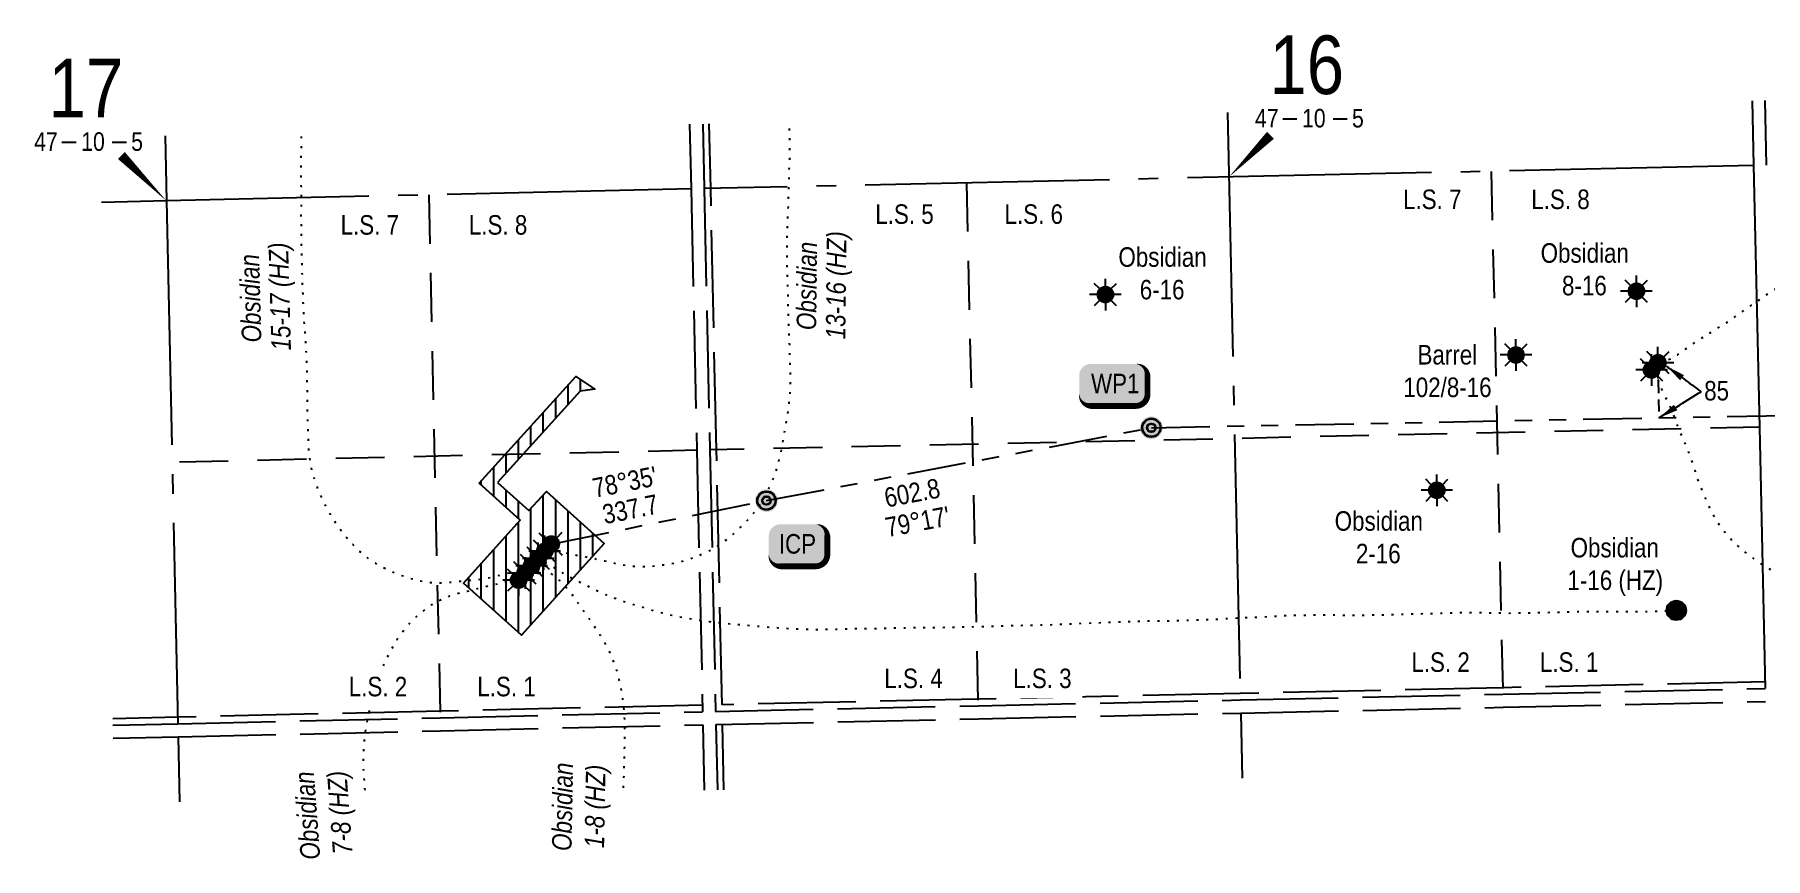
# Model space of a CAD drawing. Extents: x 600150 to 611140, y 5875920 to 5882157.
# Drawn here: x 602996 to 603882, y 5878955 to 5879377 of the extents above; entities that cross this region are included whole.
import ezdxf
from ezdxf.enums import TextEntityAlignment as Align

# ---------------------------------------------------------------- set-up
doc = ezdxf.new("R2010")
doc.units = 0
doc.header["$LTSCALE"] = 5
for name, pattern in [('foc-DOT', [1, 0.2, -0.8]), ('foc-DRILLPATH', [14.75, 6, -1.75, 1.75, -1.75, 1.75, -1.75]), ('foc-LSD', [8, 5, -3]), ('foc-QUARTERLINE', [33, 25, -3, 2, -3]), ('foc-TIELINE', [1.875, 1.25, -0.625]), ('foc-UNSURVEYED', [12.5, 10, -2.5])]:
    doc.linetypes.add(name, pattern=pattern)
for name, color, linetype in [('10', 1, 'Continuous'), ('9', 3, 'Continuous'), ('ABADATA-DRILL', 8, 'foc-DOT'), ('ABADATA-DRILL-T', 8, 'Continuous'), ('AS-PIPE-AG', 44, 'Continuous'), ('C-WS-S', 13, 'Continuous'), ('CG-NOTES', 7, 'Continuous'), ('F-WS-S', 190, 'Continuous'), ('L-BD', 7, 'Continuous'), ('L-MON', 1, 'Continuous'), ('L-QSEC', 8, 'foc-QUARTERLINE'), ('L-SEC', 7, 'Continuous'), ('L-SECLBL', 7, 'Continuous'), ('L-SECTION-LSD', 7, 'foc-LSD'), ('L-USEC', 7, 'foc-UNSURVEYED'), ('P-PDRILLPATH', 12, 'foc-DRILLPATH'), ('P-PROPOSED', 10, 'Continuous'), ('P-PROPOSED-EXISTING-H', 59, 'Continuous'), ('T-TIE', 201, 'foc-TIELINE')]:
    doc.layers.add(name, color=color, linetype=linetype)
for name, color, linetype, lineweight in [('C-WS-T', 13, 'Continuous', 9), ('F-WS-T', 190, 'Continuous', 9), ('T-TIE-T', 201, 'Continuous', 18)]:
    doc.layers.add(name, color=color, linetype=linetype, lineweight=lineweight)
doc.styles.add('100L', font='ARIALN.TTF', dxfattribs={"height": 11})
doc.styles.add('80', font='ARIALN.TTF', dxfattribs={"height": 10})
doc.styles.add('80CG', font='ARIALN.TTF', dxfattribs={"height": 10})
doc.styles.add('80L', font='ARIALN.TTF', dxfattribs={"height": 10})
doc.styles.add('SIMPLEX', font='ARIALN.TTF')
doc.dimstyles.new('Compass 5 000', dxfattribs={"dimscale": 5, "dimtxt": 9, "dimasz": 2, "dimexe": 0.2, "dimexo": 0.0625, "dimgap": 0.5, "dimtad": 0, "dimtih": 1, "dimtoh": 1, "dimzin": 0, "dimdsep": 46, "dimtxsty": '80CG', "dimcen": 0.1, "dimse1": 1, "dimse2": 1, "dimclrd": 256, "dimclrt": 256, "dimaunit": 1, "dimadec": 4, "dimazin": 0, "dimtfac": 0.06, "dimtofl": 0, "dimtmove": 0, "dimatfit": 1, "dimfxl": 0.2, "dimtolj": 1, "dimtzin": 0, "dimlwd": -1, "dimarcsym": 0})

# ---------------------------------------------------------------- blocks, each defined once
blk = doc.blocks.new('L-SECLBL')
at = {"layer": '9', "color": 7}
for p, q in [((-5.08, -27.83), (-12.29, -27.83)), ((20.7, -27.83), (13.5, -27.83))]:
    blk.add_line(p, q, dxfattribs=at)
at = {"layer": '10', "color": 2, "style": 'SIMPLEX'}
blk.add_attdef('SEC', text='', height=30, dxfattribs=at).set_placement((0, 0), align=Align.MIDDLE)
at = {"layer": '10', "color": 5, "style": '80L'}
blk.add_attdef('TWP', text='', height=9.5, dxfattribs=at).set_placement((-14.43, -27.37), align=Align.MIDDLE_RIGHT)
blk.add_attdef('RGE', text='', height=9.5, dxfattribs=at).set_placement((3.62, -27.37), align=Align.MIDDLE_CENTER)
blk.add_attdef('MER', text='', height=9.5, dxfattribs=at).set_placement((23.17, -27.37), align=Align.MIDDLE_LEFT)
blk = doc.blocks.new('BH-Existing')
at = {"layer": 'ABADATA-DRILL-T'}
h = blk.add_hatch(color=256, dxfattribs=at)
h.dxf.hatch_style = 1
edge = h.paths.add_edge_path()
edge.add_arc((0, 0), 0.5, 0, 360)
blk.add_circle((0, 0), 0.5, dxfattribs=at)
blk = doc.blocks.new('plbh')
at = {"layer": 'L-MON'}
h = blk.add_hatch(color=255, dxfattribs=at)
h.dxf.hatch_style = 1
edge = h.paths.add_edge_path()
edge.add_arc((0, 0), 1.16, 0, 360)
h = blk.add_hatch(color=256, dxfattribs=at)
h.dxf.hatch_style = 1
h.paths.add_polyline_path([(-0.96, 0, 1), (0.96, 0, 1)])
h.paths.add_polyline_path([(0.91, 0, -1), (-0.91, 0, -1)], flags=16)
h.paths.add_polyline_path([(0.45, 0, -1), (-0.45, 0, -1)], flags=0)
h = blk.add_hatch(color=256, dxfattribs=at)
h.dxf.hatch_style = 1
h.paths.add_polyline_path([(-0.45, 0, 1), (0.45, 0, 1)])
h.paths.add_polyline_path([(0.4, 0, -1), (-0.4, 0, -1)], flags=16)
at = {"layer": 'L-MON', "color": 240}
for radius in [0.96, 0.91, 0.45, 0.4]:
    blk.add_circle((0, 0), radius, dxfattribs=at)
blk = doc.blocks.new('WC')
at = {"layer": 'L-MON'}
h = blk.add_hatch(color=255, dxfattribs=at)
h.dxf.hatch_style = 1
edge = h.paths.add_edge_path()
edge.add_arc((0, 0), 0.9, 0, 360)
at = {"layer": 'L-MON', "color": 240, "flags": 128}
for points in [[(-0.62, 0.5), (-1.23, 1.12)], [(0.52, 0.61), (1.13, 1.21)], [(-1.18, -1.18), (-0.56, -0.57)], [(1.16, -1.18), (0.56, -0.57)]]:
    blk.add_lwpolyline(points, dxfattribs=at)
at = {"layer": 'L-MON', "color": 240}
for radius in [0.8, 0.373]:
    blk.add_circle((0, 0), radius, dxfattribs=at)
blk = doc.blocks.new('GAS')
h = blk.add_hatch(color=255)
h.dxf.hatch_style = 1
edge = h.paths.add_edge_path()
edge.add_arc((0, 0), 0.9, 0, 360)
for p, q in [((-0.81, 0), (-1.62, 0)), ((-0.57, 0.57), (-1.14, 1.14)), ((0, 0.81), (0, 1.62)), ((0.57, 0.57), (1.14, 1.14)), ((1.62, 0), (0.81, 0)), ((-0.57, -0.57), (-1.14, -1.14)), ((0, -0.81), (0, -1.62)), ((1.14, -1.14), (0.57, -0.57))]:
    blk.add_line(p, q)
blk.add_circle((0, 0), 0.8)
blk = doc.blocks.new('*U431')
h = blk.add_hatch(color=255)
edge = h.paths.add_edge_path()
edge.add_line((-11.5, -11.5), (11.5, -11.5))
edge.add_arc((11.5, -5.5), 6, 270, 360)
edge.add_line((17.5, -5.5), (17.5, 4))
edge.add_arc((11.5, 4), 6, 0, 90)
edge.add_line((11.5, 10), (-11.5, 10))
edge.add_arc((-11.5, 4), 6, 90, 180)
edge.add_line((-17.5, 4), (-17.5, -5.5))
edge.add_arc((-11.5, -5.5), 6, 180, 270)
at = {"color": 14, "flags": 128}
blk.add_lwpolyline([(-11.5, -11.5, 3, 3, 0), (11.5, -11.5, 3, 3, 0.414214), (17.5, -5.5, 3, 3, 0), (17.5, 4, 3, 0, 0.414214), (11.5, 10, 0, 0, 0), (-11.5, 10, 0, 0, 0.414214), (-17.5, 4, 0, 0, 0), (-17.5, -5.5, 0, 3, 0.414214)], format="xyseb", close=True, dxfattribs=at)
at = {"color": 14, "style": '80'}
blk.add_attdef('ENTER_TEXT_001', (-26.85, -4.92), '', height=10, dxfattribs=at)
blk = doc.blocks.new('*U432')
h = blk.add_hatch(color=255)
edge = h.paths.add_edge_path()
edge.add_line((-9, -11.5), (9, -11.5))
edge.add_arc((9, -5.5), 6, 270, 360)
edge.add_line((15, -5.5), (15, 4))
edge.add_arc((9, 4), 6, 0, 90)
edge.add_line((9, 10), (-9, 10))
edge.add_arc((-9, 4), 6, 90, 180)
edge.add_line((-15, 4), (-15, -5.5))
edge.add_arc((-9, -5.5), 6, 180, 270)
at = {"color": 14, "flags": 128}
blk.add_lwpolyline([(-9, -11.5, 3, 3, 0), (9, -11.5, 3, 3, 0.414214), (15, -5.5, 3, 3, 0), (15, 4, 3, 0, 0.414214), (9, 10, 0, 0, 0), (-9, 10, 0, 0, 0.414214), (-15, 4, 0, 0, 0), (-15, -5.5, 0, 3, 0.414214)], format="xyseb", close=True, dxfattribs=at)
at = {"color": 14, "style": '80'}
blk.add_attdef('ENTER_TEXT_001', (-26.85, -4.92), '', height=10, dxfattribs=at)

msp = doc.modelspace()

# ---------------------------------------------------------------- hatches: boundary and pattern name
at = {"layer": 'P-PROPOSED-EXISTING-H'}
h = msp.add_hatch(dxfattribs=at)
h.set_pattern_fill('ANSI31', color=256, scale=2, angle=45, style=0)
h.set_pattern_definition([(90, (-5702.339, 3090.783), (-6.35, 1e-15), [])])
h.paths.add_polyline_path([(603232.886, 5879147.603), (603248.932, 5879133.114), (603257.857, 5879142.993), (603287.491, 5879116.223), (603245.126, 5879069.267), (603215.46, 5879096.064), (603244.469, 5879128.174), (603223.48, 5879147.125), (603272.963, 5879201.847), (603282.674, 5879195.29), (603275.187, 5879194.381)])

# ---------------------------------------------------------------- linework, layer by layer
at = {"layer": 'ABADATA-DRILL', "flags": 128}
for points in [[(603246.394, 5879102.165), (603246.394, 5879102.165), (603246.35, 5879102.21), (603246.247, 5879102.345), (603246.141, 5879102.479), (603246.002, 5879102.592), (603245.84, 5879102.682), (603245.733, 5879102.696), (603245.675, 5879102.625), (603245.633, 5879102.557), (603245.66, 5879102.521), (603245.741, 5879102.51), (603245.81, 5879102.511), (603245.891, 5879102.49), (603245.988, 5879102.452), (603246.059, 5879102.417), (603246.1, 5879102.385), (603246.15, 5879102.352), (603246.208, 5879102.31), (603246.239, 5879102.278), (603246.269, 5879102.255), (603246.296, 5879102.229), (603246.297, 5879102.189), (603246.304, 5879102.163), (603246.325, 5879102.15), (603246.359, 5879102.127), (603246.379, 5879102.108), (603246.386, 5879102.084), (603246.41, 5879102.065), (603246.44, 5879102.066), (603246.446, 5879102.076), (603246.429, 5879102.089), (603246.419, 5879102.088), (603246.416, 5879102.065), (603246.397, 5879102.055), (603246.364, 5879102.047), (603246.344, 5879102.04), (603246.337, 5879102.033), (603246.317, 5879102.04), (603246.274, 5879102.052), (603246.237, 5879102.051), (603246.204, 5879102.057), (603246.166, 5879102.08), (603246.123, 5879102.099), (603246.076, 5879102.114), (603246.045, 5879102.137), (603246.028, 5879102.15), (603246.018, 5879102.146), (603245.995, 5879102.152), (603245.948, 5879102.165), (603245.885, 5879102.173), (603245.811, 5879102.182), (603245.754, 5879102.184), (603245.705, 5879102.166), (603245.659, 5879102.138), (603245.606, 5879102.134), (603245.562, 5879102.133), (603245.526, 5879102.115), (603245.48, 5879102.088), (603245.434, 5879102.067), (603245.407, 5879102.06), (603245.378, 5879102.052), (603245.334, 5879102.055), (603245.264, 5879102.056), (603245.171, 5879102.038), (603245.075, 5879102.006), (603244.996, 5879101.99), (603244.959, 5879102.006), (603244.935, 5879102.029), (603244.901, 5879102.052), (603244.877, 5879102.078), (603244.854, 5879102.084), (603244.834, 5879102.08), (603244.821, 5879102.07), (603244.808, 5879102.056), (603244.801, 5879102.056), (603244.788, 5879102.062), (603244.771, 5879102.069), (603244.665, 5879102.043), (603244.31, 5879101.975), (603243.691, 5879101.942), (603242.783, 5879101.892), (603241.638, 5879101.73), (603240.185, 5879101.448), (603238.597, 5879101.087), (603236.789, 5879100.604), (603234.723, 5879100.069), (603232.37, 5879099.524), (603229.931, 5879098.964), (603227.409, 5879098.392), (603224.812, 5879097.892), (603222.032, 5879097.531), (603218.973, 5879097.277), (603215.714, 5879097.022), (603212.231, 5879096.698), (603208.758, 5879096.322), (603205.308, 5879096.006), (603201.769, 5879095.951), (603198.079, 5879096.21), (603194.396, 5879096.771), (603190.818, 5879097.572), (603187.285, 5879098.59), (603183.664, 5879099.819), (603180.274, 5879101.127), (603176.907, 5879102.594), (603173.526, 5879104.295), (603170.281, 5879106.159), (603167.157, 5879108.228), (603164.185, 5879110.531), (603161.416, 5879113.008), (603158.684, 5879115.766), (603156.13, 5879118.597), (603153.697, 5879121.558), (603151.482, 5879124.583), (603149.383, 5879127.755), (603147.345, 5879131.084), (603145.429, 5879134.559), (603143.593, 5879138.242), (603141.874, 5879142.025), (603140.33, 5879145.905), (603138.941, 5879149.988), (603137.798, 5879154.073), (603136.952, 5879158.167), (603136.401, 5879162.306), (603136.09, 5879166.575), (603135.935, 5879170.752), (603135.807, 5879175.026), (603135.699, 5879179.197), (603135.619, 5879183.569), (603135.553, 5879187.754), (603135.494, 5879191.956), (603135.445, 5879196.132), (603135.394, 5879200.414), (603135.332, 5879204.597), (603135.21, 5879208.774), (603135.012, 5879213.053), (603134.774, 5879217.208), (603134.505, 5879221.399), (603134.202, 5879225.766), (603134.103, 5879227.086), (603133.771, 5879231.452), (603133.532, 5879235.613), (603133.387, 5879239.767), (603133.247, 5879244.007), (603133.077, 5879248.387), (603132.931, 5879252.764), (603132.808, 5879257.141), (603132.688, 5879261.522), (603132.575, 5879265.899), (603132.498, 5879270.274), (603132.452, 5879274.657), (603132.399, 5879278.856), (603132.363, 5879283.225), (603132.384, 5879287.399), (603132.418, 5879291.576), (603132.421, 5879295.856), (603132.369, 5879300.029), (603132.33, 5879304.202), (603132.337, 5879308.582), (603132.359, 5879312.872), (603132.384, 5879317.176), (603132.414, 5879321.374), (603132.473, 5879325.638), (603132.494, 5879326.597)], [(603256.421, 5879113.281), (603256.421, 5879113.281), (603256.422, 5879113.261), (603256.416, 5879113.214), (603256.387, 5879113.18), (603256.354, 5879113.143), (603256.342, 5879113.106), (603256.343, 5879113.072), (603256.34, 5879113.046), (603256.344, 5879113.026), (603256.348, 5879113.003), (603256.351, 5879112.979), (603256.359, 5879112.953), (603256.366, 5879112.906), (603256.374, 5879112.853), (603256.376, 5879112.79), (603256.377, 5879112.727), (603256.375, 5879112.673), (603256.379, 5879112.627), (603256.377, 5879112.577), (603256.374, 5879112.57), (603256.376, 5879112.604), (603256.369, 5879112.627), (603256.356, 5879112.643), (603256.332, 5879112.656), (603256.295, 5879112.675), (603256.251, 5879112.697), (603256.207, 5879112.713), (603256.157, 5879112.725), (603256.107, 5879112.737), (603256.053, 5879112.75), (603255.99, 5879112.758), (603255.926, 5879112.767), (603255.85, 5879112.778), (603255.759, 5879112.803), (603255.697, 5879112.888), (603255.651, 5879113.014), (603255.626, 5879113.077), (603255.63, 5879113.09), (603255.636, 5879113.103), (603255.649, 5879113.114), (603255.655, 5879113.127), (603255.662, 5879113.151), (603255.664, 5879113.167), (603255.661, 5879113.184), (603255.65, 5879113.204), (603255.636, 5879113.227), (603255.616, 5879113.25), (603255.592, 5879113.272), (603255.572, 5879113.295), (603255.585, 5879113.292), (603255.632, 5879113.263), (603255.673, 5879113.231), (603255.704, 5879113.195), (603255.728, 5879113.159), (603255.749, 5879113.129), (603255.766, 5879113.103), (603255.776, 5879113.073), (603255.78, 5879113.05), (603255.781, 5879113.04), (603255.767, 5879113.033), (603255.744, 5879113.023), (603255.711, 5879113.012), (603255.728, 5879113.006), (603255.791, 5879112.997), (603255.801, 5879112.997), (603255.845, 5879112.992), (603255.879, 5879112.976), (603255.896, 5879112.956), (603255.909, 5879112.94), (603255.92, 5879112.923), (603255.93, 5879112.893), (603255.948, 5879112.851), (603255.976, 5879112.808), (603256.01, 5879112.762), (603256.061, 5879112.713), (603256.115, 5879112.681), (603256.132, 5879112.671), (603256.206, 5879112.643), (603256.216, 5879112.64), (603256.242, 5879112.637), (603256.382, 5879112.64), (603256.787, 5879112.713), (603257.386, 5879112.889), (603258.026, 5879113.01), (603258.711, 5879112.928), (603259.565, 5879112.697), (603260.632, 5879112.524), (603261.885, 5879112.485), (603263.365, 5879112.431), (603265.119, 5879112.2), (603266.239, 5879111.985), (603267.006, 5879111.819), (603268.907, 5879111.368), (603270.937, 5879110.873), (603273.226, 5879110.39), (603275.65, 5879109.958), (603278.246, 5879109.455), (603281.114, 5879108.846), (603284.162, 5879108.22), (603287.572, 5879107.486), (603291.148, 5879106.642), (603294.664, 5879105.807), (603298.387, 5879105.103), (603302.166, 5879104.693), (603306.067, 5879104.52), (603309.747, 5879104.554), (603313.385, 5879104.814), (603317.106, 5879105.273), (603318.005, 5879105.402), (603320.751, 5879105.823), (603324.41, 5879106.493), (603328.033, 5879107.409), (603331.635, 5879108.568), (603335.194, 5879109.868), (603338.85, 5879111.415), (603342.247, 5879113.108), (603345.539, 5879115.023), (603348.726, 5879117.175), (603351.86, 5879119.602), (603354.863, 5879122.226), (603356.53, 5879123.799), (603357.776, 5879125.012), (603360.613, 5879127.929), (603363.291, 5879130.942), (603365.823, 5879134.213), (603368.06, 5879137.583), (603370.163, 5879141.176), (603372.052, 5879144.909), (603373.423, 5879148.003), (603373.705, 5879148.676), (603375.201, 5879152.559), (603376.466, 5879156.517), (603377.49, 5879160.547), (603378.35, 5879164.749), (603378.77, 5879167.127), (603379.311, 5879170.23), (603379.576, 5879171.661), (603380.406, 5879176.193), (603381.159, 5879180.716), (603381.764, 5879184.839), (603382.279, 5879188.981), (603382.673, 5879193.15), (603382.895, 5879197.428), (603382.9, 5879201.725), (603382.789, 5879206.003), (603382.665, 5879210.283), (603382.562, 5879214.661), (603382.451, 5879218.935), (603382.289, 5879223.109), (603382.117, 5879227.295), (603381.932, 5879231.578), (603381.772, 5879235.951), (603381.687, 5879240.129), (603381.622, 5879244.414), (603381.514, 5879248.592), (603381.386, 5879252.879), (603381.26, 5879257.057), (603381.142, 5879261.361), (603381.1, 5879265.537), (603381.129, 5879269.821), (603381.173, 5879274.005), (603381.299, 5879278.278), (603381.527, 5879282.553), (603381.736, 5879286.831), (603381.868, 5879291.111), (603381.949, 5879295.3), (603382.048, 5879299.572), (603382.173, 5879303.742), (603382.285, 5879308.031), (603382.459, 5879312.202), (603382.615, 5879316.482), (603382.585, 5879320.831), (603382.501, 5879325.089), (603382.448, 5879329.458), (603382.431, 5879332.123)], [(603827.158, 5879208.869), (603827.158, 5879208.869), (603827.154, 5879208.912), (603827.109, 5879208.957), (603827.078, 5879209.017), (603827.133, 5879209.081), (603827.196, 5879209.129), (603827.244, 5879209.184), (603827.29, 5879209.235), (603827.355, 5879209.283), (603827.441, 5879209.311), (603827.501, 5879209.323), (603827.537, 5879209.333), (603827.584, 5879209.351), (603827.63, 5879209.352), (603827.691, 5879209.314), (603827.738, 5879209.288), (603827.762, 5879209.272), (603827.769, 5879209.252), (603827.76, 5879209.222), (603827.737, 5879209.181), (603827.715, 5879209.148), (603827.699, 5879209.13), (603827.682, 5879209.117), (603827.686, 5879209.1), (603827.718, 5879209.021), (603827.712, 5879208.994), (603827.714, 5879209.021), (603827.69, 5879209.07), (603827.579, 5879209.125), (603827.395, 5879209.154), (603827.176, 5879209.129), (603827.009, 5879209.138), (603826.891, 5879209.172), (603826.799, 5879209.14), (603826.718, 5879209.052), (603826.593, 5879208.979), (603826.448, 5879208.913), (603826.413, 5879208.815), (603826.439, 5879208.703), (603826.35, 5879208.534), (603826.375, 5879208.425), (603826.466, 5879208.39), (603826.538, 5879208.435), (603826.665, 5879208.591), (603826.745, 5879208.723), (603826.751, 5879208.756), (603826.77, 5879208.777), (603826.813, 5879208.794), (603827.062, 5879208.83), (603827.557, 5879208.901), (603828.242, 5879209.089), (603829.002, 5879209.39), (603829.85, 5879209.728), (603830.955, 5879210.079), (603832.338, 5879210.477), (603833.881, 5879211.038), (603835.478, 5879211.876), (603837.125, 5879212.992), (603838.908, 5879214.271), (603840.755, 5879215.555), (603842.578, 5879216.808), (603844.484, 5879218.114), (603846.516, 5879219.465), (603848.538, 5879220.812), (603850.609, 5879222.175), (603852.888, 5879223.608), (603855.336, 5879225.098), (603857.899, 5879226.655), (603860.511, 5879228.285), (603863.177, 5879230.004), (603865.897, 5879231.84), (603868.658, 5879233.791), (603871.474, 5879235.826), (603874.382, 5879237.883), (603877.403, 5879239.962), (603883.708, 5879244.307), (603886.881, 5879246.433), (603890.087, 5879248.44), (603893.442, 5879250.324), (603897.005, 5879252.013), (603900.838, 5879253.524), (603904.837, 5879254.91), (603908.902, 5879256.213), (603913.074, 5879257.452), (603917.349, 5879258.591), (603921.707, 5879259.574), (603926.158, 5879260.417), (603930.621, 5879261.177), (603935.133, 5879261.834), (603939.662, 5879262.315), (603944.238, 5879262.638), (603948.792, 5879262.889), (603953.38, 5879263.136), (603957.934, 5879263.407), (603962.483, 5879263.733), (603967.042, 5879264.078), (603971.595, 5879264.353), (603976.177, 5879264.592), (603980.789, 5879264.799), (603985.39, 5879264.872), (603989.949, 5879264.904), (603994.506, 5879264.917), (603999.12, 5879264.863), (604003.686, 5879264.749), (604008.268, 5879264.642), (604012.812, 5879264.617), (604017.401, 5879264.637), (604021.957, 5879264.672), (604026.573, 5879264.713), (604031.189, 5879264.736), (604035.738, 5879264.765), (604040.296, 5879264.834), (604044.851, 5879264.936), (604049.398, 5879265.048), (604053.948, 5879265.19), (604058.494, 5879265.385), (604063.031, 5879265.64), (604067.572, 5879265.895), (604072.111, 5879266.073), (604076.655, 5879266.195), (604081.196, 5879266.307), (604085.734, 5879266.415), (604090.278, 5879266.51), (604094.856, 5879266.586), (604099.395, 5879266.634), (604103.944, 5879266.693), (604108.488, 5879266.802), (604113.031, 5879266.963), (604117.57, 5879267.158), (604122.112, 5879267.337), (604126.639, 5879267.468), (604131.19, 5879267.594), (604135.72, 5879267.738), (604140.319, 5879267.898), (604144.879, 5879268.04), (604149.407, 5879268.162), (604153.957, 5879268.297), (604158.507, 5879268.419), (604163.104, 5879268.549), (604167.701, 5879268.695), (604172.261, 5879268.847), (604176.807, 5879268.999), (604181.397, 5879269.162), (604185.944, 5879269.287), (604190.495, 5879269.372), (604195.037, 5879269.431), (604199.624, 5879269.427), (604204.182, 5879269.376), (604208.73, 5879269.318), (604213.277, 5879269.27), (604217.824, 5879269.252), (604222.374, 5879269.274), (604226.965, 5879269.347), (604231.566, 5879269.457), (604236.137, 5879269.572), (604240.697, 5879269.705), (604245.24, 5879269.863), (604249.789, 5879270.052), (604254.374, 5879270.274), (604258.919, 5879270.469), (604263.443, 5879270.621), (604267.99, 5879270.719), (604272.579, 5879270.772), (604277.128, 5879270.821), (604281.677, 5879270.876), (604286.228, 5879270.945), (604290.806, 5879271.051), (604295.402, 5879271.204), (604299.949, 5879271.362), (604304.492, 5879271.521), (604309.041, 5879271.699), (604313.588, 5879271.841), (604318.142, 5879271.95), (604322.699, 5879272.069), (604327.246, 5879272.207), (604331.842, 5879272.394), (604336.386, 5879272.622), (604340.928, 5879272.834), (604345.498, 5879273.006), (604350.067, 5879273.178), (604354.612, 5879273.38), (604359.214, 5879273.6), (604366.332, 5879273.893), (604373.655, 5879274.13)], [(603823.892, 5879205.164), (603823.892, 5879205.164), (603823.826, 5879205.139), (603823.836, 5879205.129), (603823.934, 5879205.188), (603824.013, 5879205.246), (603824.077, 5879205.238), (603824.11, 5879205.222), (603824.123, 5879205.229), (603824.101, 5879205.198), (603824.068, 5879205.164), (603824.061, 5879205.187), (603824.037, 5879205.197), (603824.021, 5879205.197), (603824.021, 5879205.187), (603824.008, 5879205.166), (603823.998, 5879205.163), (603823.998, 5879205.163), (603824.005, 5879205.17), (603823.985, 5879205.166), (603823.945, 5879205.158), (603823.905, 5879205.151), (603823.852, 5879205.139), (603823.819, 5879205.135), (603823.674, 5879205.085), (603823.519, 5879204.982), (603823.357, 5879204.809), (603823.346, 5879204.672), (603823.428, 5879204.594), (603823.424, 5879204.47), (603823.458, 5879204.471), (603823.517, 5879204.626), (603823.498, 5879204.748), (603823.464, 5879204.798), (603823.43, 5879204.817), (603823.4, 5879204.816), (603823.355, 5879204.749), (603823.242, 5879204.57), (603823.158, 5879204.474), (603823.106, 5879204.53), (603823.093, 5879204.699), (603823.091, 5879204.929), (603823.014, 5879205.094), (603823.077, 5879205.252), (603823.136, 5879205.31), (603823.169, 5879205.317), (603823.256, 5879205.279), (603823.524, 5879205.072), (603823.918, 5879204.711), (603824.407, 5879204.186), (603824.979, 5879203.466), (603825.629, 5879202.551), (603826.347, 5879201.425), (603827.015, 5879200.164), (603827.616, 5879198.769), (603828.196, 5879197.263), (603828.838, 5879195.662), (603829.632, 5879193.951), (603830.569, 5879192.113), (603831.556, 5879190.137), (603832.543, 5879188.037), (603833.539, 5879185.804), (603834.493, 5879183.504), (603835.402, 5879181.133), (603836.358, 5879178.613), (603837.455, 5879175.853), (603838.632, 5879172.975), (603839.833, 5879170.107), (603841.085, 5879167.114), (603842.403, 5879163.91), (603843.648, 5879160.65), (603844.817, 5879157.259), (603845.964, 5879153.787), (603847.146, 5879150.226), (603848.42, 5879146.601), (603849.844, 5879142.949), (603851.433, 5879139.247), (603853.045, 5879135.656), (603854.777, 5879132.084), (603856.73, 5879128.611), (603858.944, 5879125.273), (603861.414, 5879122.051), (603864.061, 5879118.976), (603866.908, 5879116.055), (603869.971, 5879113.273), (603873.221, 5879110.647), (603876.614, 5879108.165), (603880.111, 5879105.809), (603883.775, 5879103.573), (603887.532, 5879101.512), (603891.409, 5879099.59), (603895.378, 5879097.844), (603899.467, 5879096.283), (603903.678, 5879094.882), (603907.963, 5879093.643), (603912.391, 5879092.533), (603916.82, 5879091.556), (603921.325, 5879090.725), (603925.826, 5879090.086), (603930.359, 5879089.641), (603934.908, 5879089.397), (603939.506, 5879089.33), (603944.097, 5879089.263), (603948.697, 5879089.15), (603953.255, 5879089.079), (603957.815, 5879089.057), (603962.388, 5879089.073), (603966.95, 5879089.122), (603971.535, 5879089.218), (603976.131, 5879089.388), (603980.686, 5879089.587), (603985.303, 5879089.737), (603989.904, 5879089.81), (603994.453, 5879089.845), (603999.032, 5879089.891), (604003.584, 5879089.953), (604008.132, 5879090.045), (604012.684, 5879090.104), (604017.261, 5879090.09), (604021.809, 5879090.002), (604026.346, 5879089.857), (604030.889, 5879089.706), (604035.438, 5879089.621), (604039.983, 5879089.686), (604044.528, 5879089.891), (604049.092, 5879090.154), (604053.68, 5879090.4), (604058.232, 5879090.578), (604062.782, 5879090.72), (604067.332, 5879090.865), (604071.882, 5879091.011), (604076.436, 5879091.156), (604080.983, 5879091.291), (604085.544, 5879091.387), (604090.085, 5879091.459), (604094.63, 5879091.541), (604099.178, 5879091.629), (604103.733, 5879091.721), (604108.28, 5879091.816), (604112.871, 5879091.939), (604117.419, 5879092.035), (604122.018, 5879092.071), (604126.565, 5879092.036), (604131.114, 5879091.918), (604135.664, 5879091.791), (604140.21, 5879091.679), (604144.774, 5879091.618), (604149.323, 5879091.68), (604153.879, 5879091.859), (604158.466, 5879092.122), (604163.002, 5879092.43), (604167.538, 5879092.755), (604172.088, 5879093.04), (604176.64, 5879093.278), (604181.184, 5879093.513), (604185.778, 5879093.77), (604190.299, 5879094.057), (604194.838, 5879094.366), (604199.382, 5879094.661), (604203.922, 5879094.942), (604208.509, 5879095.238), (604213.052, 5879095.543), (604217.596, 5879095.802), (604222.181, 5879096.018), (604226.726, 5879096.216), (604231.272, 5879096.408), (604235.82, 5879096.63), (604240.411, 5879096.883), (604244.955, 5879097.154), (604249.499, 5879097.423), (604254.041, 5879097.621), (604258.588, 5879097.769), (604263.134, 5879097.905), (604267.681, 5879098.037), (604272.225, 5879098.182), (604276.775, 5879098.334), (604281.322, 5879098.462), (604285.879, 5879098.574), (604290.456, 5879098.717), (604295.052, 5879098.886), (604299.598, 5879099.065), (604304.14, 5879099.26), (604308.695, 5879099.482), (604313.236, 5879099.727), (604317.777, 5879099.969), (604322.332, 5879100.207), (604326.873, 5879100.462), (604331.466, 5879100.745), (604336.009, 5879101.06), (604340.546, 5879101.355), (604345.119, 5879101.517), (604349.694, 5879101.583), (604354.242, 5879101.642), (604358.847, 5879101.712), (604363.399, 5879101.78), (604367.954, 5879101.862), (604371.353, 5879101.939), (604377.675, 5879102.08)], [(603249.774, 5879105.871), (603249.774, 5879105.871), (603249.764, 5879105.881), (603249.72, 5879105.903), (603249.68, 5879105.919), (603249.642, 5879105.941), (603249.606, 5879105.95), (603249.572, 5879105.963), (603249.525, 5879105.988), (603249.481, 5879106.001), (603249.451, 5879106.007), (603249.411, 5879106.009), (603249.365, 5879106.002), (603249.308, 5879105.994), (603249.242, 5879105.992), (603249.185, 5879106.004), (603249.134, 5879106.027), (603249.087, 5879106.039), (603249.057, 5879106.038), (603249.017, 5879106.044), (603248.981, 5879106.046), (603248.977, 5879106.046), (603248.987, 5879106.043), (603248.981, 5879106.026), (603248.968, 5879106.019), (603248.958, 5879106.016), (603248.955, 5879106.016), (603248.961, 5879106.026), (603248.997, 5879106.04), (603249.031, 5879106.041), (603249.034, 5879106.041), (603249.06, 5879106.055), (603249.094, 5879106.062), (603249.12, 5879106.056), (603249.134, 5879106.056), (603249.144, 5879106.053), (603249.161, 5879106.037), (603249.184, 5879106.031), (603249.217, 5879106.042), (603249.241, 5879106.039), (603249.244, 5879106.036), (603249.247, 5879106.039), (603249.25, 5879106.046), (603249.25, 5879106.042), (603249.264, 5879106.049), (603249.29, 5879106.067), (603249.293, 5879106.07), (603249.3, 5879106.08), (603249.319, 5879106.091), (603249.329, 5879106.087), (603249.343, 5879106.088), (603249.343, 5879106.088), (603249.366, 5879106.102), (603249.382, 5879106.105), (603249.379, 5879106.109), (603249.362, 5879106.118), (603249.355, 5879106.121), (603249.355, 5879106.125), (603249.359, 5879106.118), (603249.359, 5879106.118), (603249.366, 5879106.112), (603249.352, 5879106.108), (603249.333, 5879106.091), (603249.326, 5879106.071), (603249.307, 5879106.067), (603249.287, 5879106.057), (603249.268, 5879106.023), (603249.225, 5879105.992), (603249.166, 5879105.954), (603249.104, 5879105.903), (603249.035, 5879105.844), (603248.986, 5879105.807), (603248.963, 5879105.793), (603248.93, 5879105.785), (603248.913, 5879105.808), (603248.905, 5879105.848), (603248.898, 5879105.861), (603248.898, 5879105.865), (603248.884, 5879105.881), (603248.86, 5879105.914), (603248.853, 5879105.957), (603248.865, 5879106.004), (603248.903, 5879106.071), (603248.975, 5879106.15), (603249.011, 5879106.17), (603249.107, 5879106.206), (603249.337, 5879106.211), (603249.698, 5879106.136), (603250.231, 5879106.007), (603250.924, 5879105.806), (603251.733, 5879105.524), (603252.661, 5879105.138), (603253.687, 5879104.675), (603254.855, 5879104.147), (603256.121, 5879103.536), (603257.402, 5879102.828), (603258.676, 5879102.007), (603259.993, 5879101.05), (603261.416, 5879099.955), (603262.939, 5879098.713), (603264.525, 5879097.329), (603266.192, 5879095.744), (603267.992, 5879093.852), (603269.732, 5879091.815), (603271.481, 5879089.549), (603273.289, 5879087.027), (603275.139, 5879084.373), (603277.079, 5879081.605), (603279.152, 5879078.666), (603281.236, 5879075.678), (603283.296, 5879072.619), (603285.372, 5879069.404), (603287.449, 5879065.962), (603289.449, 5879062.263), (603291.176, 5879058.563), (603292.696, 5879054.62), (603293.939, 5879050.667), (603295.025, 5879046.554), (603295.932, 5879042.287), (603296.698, 5879037.751), (603297.311, 5879033.228), (603297.725, 5879028.661), (603297.902, 5879024.088), (603297.923, 5879019.525), (603297.923, 5879019.489), (603297.872, 5879014.894), (603297.777, 5879010.289), (603297.695, 5879005.684), (603297.593, 5879001.069), (603297.455, 5878996.466), (603297.273, 5878991.892), (603297.151, 5878989.042)], [(603253.086, 5879109.575), (603253.086, 5879109.575), (603253.066, 5879109.578), (603252.953, 5879109.596), (603252.843, 5879109.613), (603252.739, 5879109.638), (603252.648, 5879109.652), (603252.555, 5879109.664), (603252.451, 5879109.678), (603252.348, 5879109.689), (603252.255, 5879109.654), (603252.191, 5879109.552), (603252.158, 5879109.395), (603252.156, 5879109.195), (603252.153, 5879108.999), (603252.164, 5879108.816), (603252.194, 5879108.683), (603252.242, 5879108.594), (603252.287, 5879108.512), (603252.328, 5879108.483), (603252.361, 5879108.507), (603252.387, 5879108.521), (603252.413, 5879108.531), (603252.42, 5879108.542), (603252.43, 5879108.555), (603252.509, 5879108.583), (603252.634, 5879108.63), (603252.75, 5879108.679), (603252.845, 5879108.747), (603252.933, 5879108.813), (603252.937, 5879108.813), (603253.019, 5879108.851), (603253.135, 5879108.874), (603253.235, 5879108.896), (603253.287, 5879108.927), (603253.337, 5879108.961), (603253.383, 5879108.989), (603253.429, 5879109.01), (603253.465, 5879109.038), (603253.507, 5879109.065), (603253.547, 5879109.086), (603253.547, 5879109.089), (603253.586, 5879109.11), (603253.626, 5879109.134), (603253.665, 5879109.155), (603253.692, 5879109.172), (603253.715, 5879109.19), (603253.734, 5879109.21), (603253.75, 5879109.23), (603253.766, 5879109.254), (603253.786, 5879109.284), (603253.808, 5879109.312), (603253.812, 5879109.315), (603253.828, 5879109.339), (603253.844, 5879109.369), (603253.853, 5879109.399), (603253.853, 5879109.422), (603253.846, 5879109.439), (603253.842, 5879109.442), (603253.829, 5879109.452), (603253.815, 5879109.455), (603253.812, 5879109.458), (603253.785, 5879109.458), (603253.752, 5879109.457), (603253.705, 5879109.453), (603253.659, 5879109.448), (603253.602, 5879109.44), (603253.543, 5879109.436), (603253.476, 5879109.431), (603253.4, 5879109.422), (603253.316, 5879109.417), (603253.227, 5879109.405), (603253.121, 5879109.383), (603253.008, 5879109.354), (603252.909, 5879109.315), (603252.864, 5879109.257), (603252.879, 5879109.178), (603252.954, 5879109.083), (603252.998, 5879109.047), (603253.147, 5879108.934), (603253.475, 5879108.725), (603253.846, 5879108.52), (603254.298, 5879108.257), (603254.835, 5879107.939), (603255.425, 5879107.599), (603256.113, 5879107.211), (603256.909, 5879106.762), (603257.864, 5879106.22), (603258.963, 5879105.615), (603260.163, 5879104.952), (603261.506, 5879104.165), (603262.945, 5879103.271), (603264.546, 5879102.274), (603266.193, 5879101.291), (603267.957, 5879100.277), (603269.866, 5879099.2), (603271.99, 5879098.051), (603274.008, 5879097.02), (603276.116, 5879095.964), (603278.346, 5879094.847), (603280.69, 5879093.677), (603283.266, 5879092.404), (603285.855, 5879091.166), (603288.599, 5879089.971), (603291.528, 5879088.829), (603294.631, 5879087.702), (603297.782, 5879086.623), (603301.03, 5879085.585), (603304.376, 5879084.56), (603307.747, 5879083.511), (603311.248, 5879082.436), (603314.731, 5879081.444), (603318.345, 5879080.501), (603322.045, 5879079.637), (603325.816, 5879078.84), (603329.576, 5879078.131), (603333.488, 5879077.461), (603337.468, 5879076.846), (603341.467, 5879076.308), (603345.517, 5879075.844), (603349.607, 5879075.428), (603353.692, 5879075.052), (603358.061, 5879074.672), (603362.122, 5879074.325), (603366.226, 5879073.982), (603370.367, 5879073.637), (603374.622, 5879073.285), (603378.739, 5879072.983), (603382.991, 5879072.737), (603386.801, 5879072.591), (603387.268, 5879072.578), (603391.644, 5879072.435), (603395.92, 5879072.326), (603400.097, 5879072.328), (603404.385, 5879072.432), (603408.762, 5879072.556), (603412.94, 5879072.658), (603417.118, 5879072.756), (603421.4, 5879072.804), (603425.583, 5879072.823), (603429.869, 5879072.891), (603434.043, 5879072.993), (603438.232, 5879073.069), (603442.514, 5879073.14), (603446.585, 5879073.256), (603451.149, 5879073.354), (603455.729, 5879073.351), (603460.299, 5879073.342), (603464.884, 5879073.42), (603469.464, 5879073.548), (603474.075, 5879073.643), (603478.653, 5879073.757), (603483.023, 5879073.907), (603487.323, 5879074.045), (603491.627, 5879074.173), (603495.808, 5879074.285), (603500.096, 5879074.37), (603504.378, 5879074.437), (603508.76, 5879074.524), (603513.037, 5879074.628), (603517.208, 5879074.767), (603521.377, 5879074.952), (603525.653, 5879075.153), (603529.835, 5879075.352), (603534.002, 5879075.514), (603538.186, 5879075.646), (603542.35, 5879075.791), (603546.726, 5879075.957), (603550.912, 5879076.12), (603555.185, 5879076.297), (603559.372, 5879076.469), (603563.529, 5879076.608), (603567.714, 5879076.663), (603571.888, 5879076.672), (603576.263, 5879076.712), (603580.551, 5879076.81), (603584.845, 5879076.935), (603589.023, 5879077.06), (603593.189, 5879077.232), (603597.385, 5879077.414), (603601.571, 5879077.613), (603605.75, 5879077.842), (603610.018, 5879078.086), (603614.3, 5879078.294), (603618.576, 5879078.468), (603622.955, 5879078.668), (603627.234, 5879078.862), (603631.413, 5879079.091), (603635.584, 5879079.342), (603639.86, 5879079.523), (603644.042, 5879079.606), (603648.32, 5879079.673), (603652.496, 5879079.742), (603656.869, 5879079.752), (603661.053, 5879079.711), (603665.221, 5879079.666), (603669.501, 5879079.644), (603673.682, 5879079.633), (603677.862, 5879079.655), (603682.14, 5879079.716), (603686.302, 5879079.808), (603690.5, 5879079.907), (603694.878, 5879080.004), (603699.258, 5879080.15), (603703.425, 5879080.299), (603707.583, 5879080.4), (603711.82, 5879080.527), (603716.199, 5879080.7), (603720.581, 5879080.794), (603724.956, 5879080.867), (603729.34, 5879080.98), (603733.716, 5879080.993), (603738.091, 5879080.923), (603742.47, 5879080.827), (603746.849, 5879080.727), (603751.23, 5879080.7), (603755.602, 5879080.743), (603759.98, 5879080.82), (603764.159, 5879080.899), (603768.461, 5879080.967), (603772.642, 5879081.076), (603776.903, 5879081.196), (603781.067, 5879081.301), (603785.235, 5879081.387), (603789.418, 5879081.422), (603793.599, 5879081.401), (603797.762, 5879081.39), (603801.932, 5879081.428), (603806.314, 5879081.482), (603810.519, 5879081.541), (603814.699, 5879081.55), (603818.864, 5879081.509), (603823.027, 5879081.514), (603827.405, 5879081.614), (603830.912, 5879081.761), (603836.566, 5879082.029)], [(603243.082, 5879098.46), (603243.082, 5879098.46), (603243.077, 5879098.516), (603243.061, 5879098.643), (603243.031, 5879098.775), (603243.012, 5879098.885), (603242.991, 5879098.964), (603242.952, 5879099.037), (603242.892, 5879099.069), (603242.818, 5879099.074), (603242.742, 5879099.079), (603242.675, 5879099.087), (603242.615, 5879099.102), (603242.549, 5879099.074), (603242.48, 5879099.019), (603242.421, 5879098.962), (603242.362, 5879098.914), (603242.3, 5879098.879), (603242.244, 5879098.841), (603242.212, 5879098.797), (603242.196, 5879098.737), (603242.188, 5879098.68), (603242.182, 5879098.62), (603242.18, 5879098.55), (603242.165, 5879098.486), (603242.153, 5879098.423), (603242.164, 5879098.366), (603242.185, 5879098.33), (603242.206, 5879098.284), (603242.221, 5879098.241), (603242.245, 5879098.208), (603242.272, 5879098.169), (603242.293, 5879098.123), (603242.304, 5879098.073), (603242.325, 5879098.04), (603242.389, 5879098.012), (603242.473, 5879097.98), (603242.543, 5879097.948), (603242.604, 5879097.923), (603242.674, 5879097.905), (603242.741, 5879097.896), (603242.795, 5879097.884), (603242.848, 5879097.862), (603242.899, 5879097.826), (603242.953, 5879097.801), (603243.023, 5879097.789), (603243.086, 5879097.8), (603243.139, 5879097.805), (603243.186, 5879097.803), (603243.233, 5879097.81), (603243.276, 5879097.808), (603243.306, 5879097.812), (603243.349, 5879097.82), (603243.399, 5879097.817), (603243.446, 5879097.822), (603243.482, 5879097.846), (603243.504, 5879097.866), (603243.531, 5879097.884), (603243.567, 5879097.894), (603243.597, 5879097.912), (603243.623, 5879097.936), (603243.643, 5879097.946), (603243.649, 5879097.949), (603243.645, 5879097.966), (603243.632, 5879097.979), (603243.615, 5879097.985), (603243.598, 5879097.992), (603243.585, 5879097.988), (603243.585, 5879097.978), (603243.589, 5879097.971), (603243.586, 5879097.955), (603243.583, 5879097.935), (603243.58, 5879097.928), (603243.57, 5879097.918), (603243.564, 5879097.898), (603243.557, 5879097.891), (603243.507, 5879097.89), (603243.334, 5879097.899), (603242.987, 5879097.905), (603242.674, 5879097.908), (603242.424, 5879097.912), (603241.652, 5879097.869), (603240.696, 5879097.724), (603239.579, 5879097.507), (603238.343, 5879097.19), (603236.931, 5879096.742), (603235.363, 5879096.235), (603234.142, 5879095.885), (603233.625, 5879095.75), (603231.713, 5879095.308), (603229.559, 5879094.818), (603227.419, 5879094.287), (603225.15, 5879093.705), (603222.666, 5879093.067), (603220.072, 5879092.417), (603217.343, 5879091.747), (603214.403, 5879091.063), (603211.366, 5879090.306), (603208.121, 5879089.286), (603204.968, 5879087.994), (603201.862, 5879086.423), (603198.922, 5879084.689), (603196.11, 5879082.785), (603193.398, 5879080.691), (603190.781, 5879078.388), (603188.24, 5879075.797), (603185.816, 5879073.016), (603183.536, 5879070.088), (603181.374, 5879066.949), (603179.412, 5879063.748), (603177.596, 5879060.487), (603175.884, 5879057.135), (603174.234, 5879053.585), (603172.807, 5879050.166), (603172.744, 5879050.001), (603171.362, 5879046.234), (603170.155, 5879042.487), (603169.014, 5879038.498), (603168.021, 5879034.596), (603167.132, 5879030.659), (603166.28, 5879026.553), (603165.52, 5879022.486), (603165.085, 5879019.845), (603164.868, 5879018.368), (603164.399, 5879014.115), (603164.137, 5879009.952), (603164.037, 5879005.753), (603164.092, 5879001.567), (603164.315, 5878997.196), (603164.648, 5878992.826), (603164.956, 5878988.673), (603165.09, 5878986.122)]]:
    msp.add_lwpolyline(points, dxfattribs=at)
at = {"layer": 'AS-PIPE-AG', "flags": 128}
for points in [[(603256.793, 5879109.433), (603255.531, 5879110.542), (603256.504, 5879111.685), (603256.667, 5879111.635), (603257.302, 5879112.77)], [(603249.81, 5879101.84), (603248.551, 5879102.946), (603247.601, 5879101.86), (603247.714, 5879101.72), (603246.612, 5879100.917)], [(603249.966, 5879101.97), (603248.733, 5879103.142), (603249.711, 5879104.216), (603249.88, 5879104.187), (603250.568, 5879105.274)], [(603256.617, 5879109.271), (603255.366, 5879110.386), (603254.756, 5879109.685), (603254.648, 5879109.77), (603253.397, 5879108.261)], [(603246.397, 5879097.882), (603245.18, 5879098.993), (603244.473, 5879098.17), (603244.295, 5879098.269), (603243.335, 5879097.165)]]:
    msp.add_lwpolyline(points, dxfattribs=at)
at = {"layer": 'L-QSEC'}
for p, q in [((603606.663, 5879337.081), (603613.342, 5879036.157)), ((603062.564, 5879325.051), (603063.29, 5879291.773)), ((603876.117, 5879309.839), (603338.677, 5879298.073)), ((603331.983, 5879297.926), (603063.29, 5879291.773)), ((603063.29, 5879291.773), (603030.016, 5879291.011)), ((603063.29, 5879291.773), (603069.132, 5879023.992)), ((603613.488, 5879029.462), (603614.229, 5878996.053)), ((603069.285, 5879017.298), (603070.011, 5878984.02))]:
    msp.add_line(p, q, dxfattribs=at)
at = {"layer": 'L-SEC'}
for p, q in [((603875.375, 5879343.022), (603876.117, 5879309.839)), ((603882.812, 5879309.986), (603882.07, 5879343.17)), ((603876.117, 5879309.839), (603879.111, 5879175.928)), ((603879.111, 5879175.928), (603882.105, 5879042.02))]:
    msp.add_line(p, q, dxfattribs=at)
at = {"layer": 'L-SECLBL', "flags": 128}
for points in [[(603607.398, 5879303.956, 0, 5, 0), (603628.743, 5879325.397, 0, 0, 0)], [(603063.29, 5879291.773, 0, 5, 0), (603040.238, 5879314.989, 0, 0, 0)]]:
    msp.add_lwpolyline(points, format="xyseb", dxfattribs=at)
at = {"layer": 'L-SECTION-LSD'}
for p, q in [((603741.759, 5879306.898), (603747.725, 5879039.088)), ((603473.036, 5879301.015), (603478.956, 5879033.225)), ((603197.635, 5879294.849), (603203.502, 5879027.07)), ((603879.111, 5879175.928), (603341.625, 5879164.182)), ((603334.931, 5879164.035), (603066.211, 5879157.881))]:
    msp.add_line(p, q, dxfattribs=at)
at = {"layer": 'L-USEC'}
for p, q in [((603331.255, 5879330.992), (603331.983, 5879297.926)), ((603337.949, 5879331.14), (603338.677, 5879298.073)), ((603342.024, 5879298.146), (603341.296, 5879331.214)), ((603331.983, 5879297.926), (603334.931, 5879164.035)), ((603338.677, 5879298.073), (603341.625, 5879164.182)), ((603344.973, 5879164.255), (603342.024, 5879298.146)), ((603334.931, 5879164.035), (603337.879, 5879030.148)), ((603341.625, 5879164.182), (603344.573, 5879030.294)), ((603347.847, 5879033.714), (603344.973, 5879164.255)), ((603747.647, 5879042.435), (603613.265, 5879039.504)), ((603882.03, 5879045.367), (603747.647, 5879042.435)), ((603747.725, 5879039.088), (603882.105, 5879042.02)), ((603337.805, 5879033.495), (603203.435, 5879030.417)), ((603344.573, 5879030.294), (603478.956, 5879033.225)), ((603478.88, 5879036.573), (603347.847, 5879033.714)), ((603613.265, 5879039.504), (603478.88, 5879036.573)), ((603478.956, 5879033.225), (603613.342, 5879036.157)), ((603613.342, 5879036.157), (603747.725, 5879039.088)), ((603613.488, 5879029.462), (603747.871, 5879032.394)), ((603747.871, 5879032.394), (603882.255, 5879035.325)), ((603069.066, 5879027.339), (603035.789, 5879026.577)), ((603035.862, 5879023.23), (603069.132, 5879023.992)), ((603203.435, 5879030.417), (603069.066, 5879027.339)), ((603069.132, 5879023.992), (603203.502, 5879027.07)), ((603203.502, 5879027.07), (603337.879, 5879030.148)), ((603203.656, 5879020.375), (603338.026, 5879023.453)), ((603338.026, 5879023.453), (603338.764, 5878989.962)), ((603344.721, 5879023.599), (603479.102, 5879026.531)), ((603344.721, 5879023.599), (603345.458, 5878990.11)), ((603348.806, 5878990.184), (603348.068, 5879023.672)), ((603479.102, 5879026.531), (603613.488, 5879029.462)), ((603036.008, 5879016.536), (603069.285, 5879017.298)), ((603069.285, 5879017.298), (603203.656, 5879020.375))]:
    msp.add_line(p, q, dxfattribs=at)
at = {"layer": 'P-PDRILLPATH'}
for p, q in [((603567.719, 5879175.574), (604385.567, 5879191.558)), ((603370.583, 5879138.278), (603567.719, 5879175.574)), ((603260.396, 5879116.026), (603370.583, 5879138.278))]:
    msp.add_line(p, q, dxfattribs=at)
at = {"layer": 'P-PROPOSED', "flags": 128}
msp.add_lwpolyline([(603232.886, 5879147.603), (603248.932, 5879133.114), (603257.857, 5879142.993), (603287.491, 5879116.223), (603245.126, 5879069.267), (603215.46, 5879096.064), (603244.469, 5879128.174), (603223.48, 5879147.125), (603272.963, 5879201.847), (603282.674, 5879195.29), (603275.187, 5879194.381), (603232.886, 5879147.603)], close=True, dxfattribs=at)
at = {"layer": 'T-TIE'}
msp.add_line((603827.158, 5879208.869), (603827.71, 5879180.656), dxfattribs=at)

# ---------------------------------------------------------------- block references
at = {"xscale": 1.664295421949999, "yscale": 1.664295421949999, "zscale": 1.664295421949999}
msp.add_blockref('WC', (603260.396, 5879116.026), dxfattribs=at)
at = {"layer": 'ABADATA-DRILL-T', "xscale": 9.999999999999995, "yscale": 9.999999999999995, "zscale": 9.999999999999995}
msp.add_blockref('BH-Existing', (603836.566, 5879082.043), dxfattribs=at)
at = {"layer": 'C-WS-S', "xscale": 4.999999999999997, "yscale": 4.999999999999997, "zscale": 4.999999999999997}
for p in [(603816.133, 5879245.495), (603544.156, 5879243.797), (603823.892, 5879205.164), (603827.158, 5879208.869), (603713.909, 5879143.558)]:
    msp.add_blockref('GAS', p, dxfattribs=at)
at = {"layer": 'C-WS-S', "color": 6, "xscale": 4.999999999999997, "yscale": 4.999999999999997, "zscale": 4.999999999999997}
for p in [(603257.058, 5879112.326), (603250.316, 5879104.911), (603253.723, 5879108.639), (603243.658, 5879097.53), (603246.958, 5879101.162)]:
    msp.add_blockref('GAS', p, dxfattribs=at)
at = {"layer": 'CG-NOTES', "color": 5}
ref = msp.add_blockref('*U431', (603548.241, 5879198.255), dxfattribs=at)
ref.add_attrib('ENTER_TEXT_001', 'WP1', (603536.812, 5879193.235), dxfattribs={"layer": '0', "color": 14, "height": 10, "style": '80'})
ref = msp.add_blockref('*U432', (603386.758, 5879116.126), dxfattribs=at)
ref.add_attrib('ENTER_TEXT_001', 'ICP', (603376.918, 5879111.123), dxfattribs={"layer": '0', "color": 14, "height": 10, "style": '80'})
at = {"layer": 'F-WS-S', "xscale": 4.999999999999997, "yscale": 4.999999999999997, "zscale": 4.999999999999997}
msp.add_blockref('GAS', (603754.453, 5879212.837), dxfattribs=at)
at = {"layer": 'L-MON', "color": 4, "xscale": 4.999999999999997, "yscale": 4.999999999999997, "zscale": 4.999999999999997}
msp.add_blockref('plbh', (603567.719, 5879175.574), dxfattribs=at)
at = {"layer": 'L-MON', "color": 6, "xscale": 4.999999999999997, "yscale": 4.999999999999997, "zscale": 4.999999999999997}
msp.add_blockref('WC', (603260.396, 5879116.026), dxfattribs=at)
at = {"layer": 'L-SECLBL', "color": 6}
msp.add_blockref('L-SECLBL', (603647.304, 5879361.486), dxfattribs=at).add_auto_attribs({'SEC': '16', 'TWP': '47', 'RGE': '10', 'MER': '5'})
at = {"layer": 'L-SECLBL', "color": 3}
msp.add_blockref('L-SECLBL', (603022.068, 5879349.519), dxfattribs=at).add_auto_attribs({'SEC': '17', 'TWP': '47', 'RGE': '10', 'MER': '5'})
at = {"layer": 'P-PDRILLPATH', "color": 4, "xscale": 4.999999999999997, "yscale": 4.999999999999997, "zscale": 4.999999999999997}
msp.add_blockref('plbh', (603370.583, 5879138.278), dxfattribs=at)

# ---------------------------------------------------------------- texts
at = {"layer": 'ABADATA-DRILL-T', "char_height": 10, "attachment_point": 1, "line_spacing_factor": 0.9, "style": '80L'}
for s, insert, rotation in [('\\pi5.4396;{\\fArial Narrow|b0|i1|c0|p34;Obsidian \\P\\pi0.87616;13-16 (HZ)}', (603385.964, 5879220.213), 89.393764), ('\\pi5.4396;{\\fArial Narrow|b0|i1|c0|p34;Obsidian \\P\\pi0.87616;15-17 (HZ)}', (603102.112, 5879213.689), 91.5675)]:
    msp.add_mtext_dynamic_manual_height_columns(s, width=54.76732, gutter_width=49.958, heights=[0], dxfattribs=dict(at, insert=insert, rotation=rotation))
at = {"layer": 'ABADATA-DRILL-T', "insert": (603780.153, 5879119.166), "char_height": 10, "attachment_point": 1, "style": '80L'}
msp.add_mtext_dynamic_manual_height_columns('\\pi2.27714;Obsidian\\P\\pi0.65367;1-16 (HZ)', width=48.38784, gutter_width=49.979, heights=[0], dxfattribs=at)
at = {"layer": 'ABADATA-DRILL-T', "char_height": 10, "attachment_point": 1, "style": '80L'}
for s, insert, rotation in [('\\pi5.4396;{\\fArial Narrow|b0|i1|c0|p34;Obsidian \\P\\pi7.09376;7-8 (HZ)}', (603132.534, 5878948.57), 94.241944), ('\\pi5.4396;{\\fArial Narrow|b0|i1|c0|p34;Obsidian \\P\\pi7.24723;1-8 (HZ)}', (603260.629, 5878953.503), 88.984022)]:
    msp.add_mtext_dynamic_manual_height_columns(s, width=54.76732, gutter_width=49.958, heights=[0], dxfattribs=dict(at, insert=insert, rotation=rotation))
at = {"layer": 'C-WS-T', "char_height": 10, "attachment_point": 1, "style": '80L'}
for s, insert in [('\\pi0.33049;Obsidian\\P\\pi11.26159;6-16', (603550.506, 5879268.01)), ('\\pi0.33049;Obsidian\\P\\pi11.28547;8-16', (603766.745, 5879270.074)), ('\\pi0.33049;Obsidian\\P\\pi11.21725;2-16', (603661.255, 5879132.829))]:
    msp.add_mtext_dynamic_manual_height_columns(s, width=44.49453, gutter_width=49.979, heights=[0], dxfattribs=dict(at, insert=insert))
at = {"layer": 'F-WS-T', "insert": (603696.221, 5879217.958), "char_height": 10, "attachment_point": 1, "style": '80L'}
msp.add_mtext_dynamic_manual_height_columns('\\pi7.81002;Barrel\\P\\pi0.52148;102/8-16', width=44.49453, gutter_width=49.979, heights=[0], dxfattribs=at)
at = {"layer": 'L-BD', "color": 5, "style": '80L'}
for s, rotation, p in [("78°35'", 11.417529, (603298.007, 5879147.816)), ('602.8', 10.7131, (603445.199, 5879142.232)), ('337.7', 11.417529, (603300.824, 5879133.868)), ("79°17'", 10.7131, (603447.984, 5879127.514))]:
    msp.add_text(s, height=9.9858, rotation=rotation, dxfattribs=at).set_placement(p, align=Align.MIDDLE)
at = {"layer": 'T-TIE-T', "style": '80L'}
msp.add_text('85', height=9.9958, dxfattribs=at).set_placement((603857.193, 5879194.559), align=Align.MIDDLE)

# ---------------------------------------------------------------- leaders
at = {"layer": 'T-TIE-T', "path_type": 1}
for points in [[(603831.469, 5879207.154), (603849.218, 5879194.04)], [(603827.71, 5879180.656), (603849.218, 5879194.04)]]:
    msp.add_leader(points, dimstyle='Compass 5 000', override={"dimgap": 0.5, "dimtad": 0}, dxfattribs=at)

# ---------------------------------------------------------------- next in the draw order: texts
at = {"layer": 'L-SECTION-LSD', "char_height": 10, "attachment_point": 1, "style": '100L', "bg_fill": 3, "box_fill_scale": 1.5, "bg_fill_color": 256, "bg_fill_transparency": 0}
for s, width, insert in [('\\pi2.29305;L.S. 7', 30.8674, (603694.315, 5879297.575)), ('L.S. 8', 30.38828, (603762.275, 5879297.575)), ('\\pi2.29305;L.S. 7', 30.8674, (603150.202, 5879284.479)), ('L.S. 8', 30.38828, (603218.162, 5879284.479)), ('\\pi1.74571;L.S. 5', 30.38828, (603424.571, 5879290.003)), ('L.S. 6', 30.47023, (603492.53, 5879290.003)), ('\\pi2.12749;L.S. 2', 30.64045, (603698.743, 5879060.542)), ('L.S. 1', 29.9785, (603766.703, 5879060.542)), ('\\pi2.12749;L.S. 2', 30.64045, (603154.544, 5879048.034)), ('L.S. 1', 29.9785, (603222.504, 5879048.034)), ('\\pi1.97308;L.S. 4', 30.52697, (603428.981, 5879052.224)), ('L.S. 3', 30.36306, (603496.941, 5879052.224))]:
    msp.add_mtext_dynamic_manual_height_columns(s, width=width, gutter_width=54.977, heights=[0], dxfattribs=dict(at, insert=insert))

doc.saveas('drawing.dxf')
